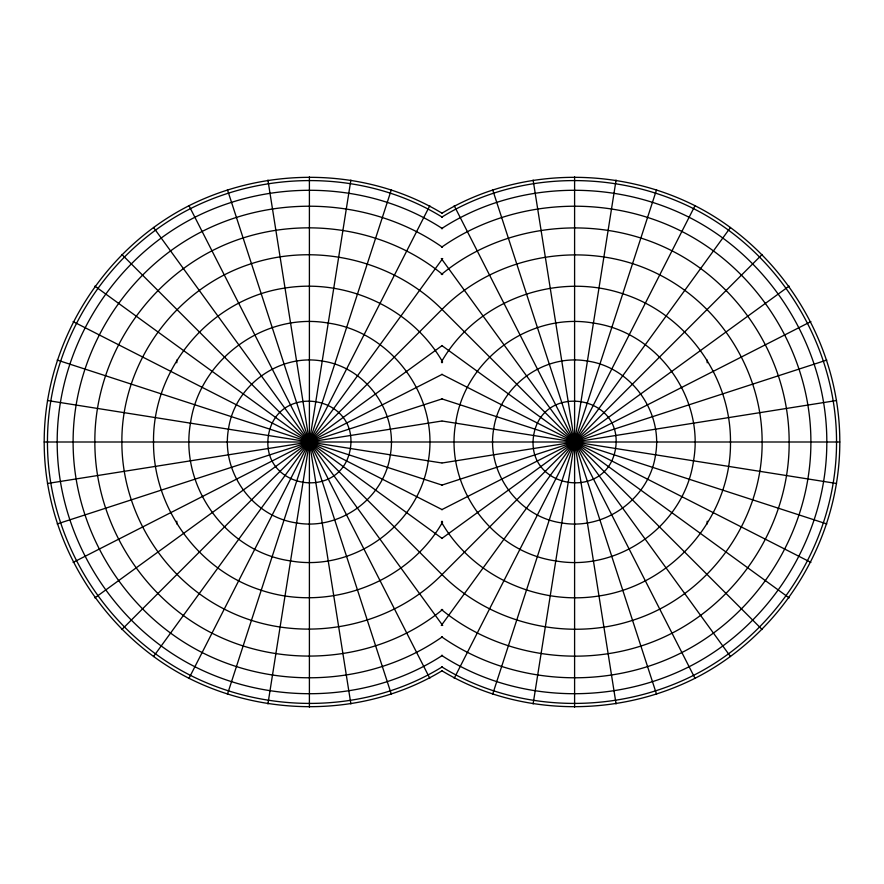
<?xml version="1.0" encoding="UTF-8"?>
<svg xmlns="http://www.w3.org/2000/svg" width="884" height="884" viewBox="0 0 884 884"><rect width="100%" height="100%" fill="white"/><g stroke="black" fill="none" stroke-linecap="round" stroke-linejoin="round"><path stroke-width="1.33" d="M442.387 670.58C366.639 716.637 267.775 717.963 188.999 678.293C101.77 634.027 44.034 539.815 44.2 442C44.034 344.185 101.77 249.973 188.999 205.707C267.775 166.037 366.639 167.363 442.387 213.42M441.613 670.58C517.361 716.637 616.225 717.963 695.001 678.293C782.229 634.027 839.966 539.815 839.8 442C839.966 344.185 782.229 249.973 695.001 205.707C616.225 166.037 517.361 167.363 441.613 213.42M267.918 703.94L350.882 180.06M533.118 703.94L616.082 180.06M227.453 694.216L391.347 189.784M492.653 694.216L656.547 189.784M188.999 678.293L429.801 205.707M454.199 678.293L695.001 205.707M441.392 361.965C476.222 300.438 556.058 271.399 622.767 293.753C685.608 313.687 730.935 376.076 730.482 442C731.422 516.521 672.735 585.23 598.987 595.96C537.914 605.794 472.2 576.048 441.392 522.035M442.608 522.035C407.778 583.562 327.942 612.601 261.233 590.247C198.392 570.313 153.065 507.924 153.518 442C152.578 367.479 211.265 298.77 285.013 288.04C346.086 278.206 411.8 307.952 442.608 361.965M153.518 656.547L442.696 258.526M441.304 625.474L730.482 227.453M121.87 629.53L442 309.4C497.692 252.935 589.319 238.426 659.729 274.913C721.421 306.218 762.24 372.827 762.13 442C762.671 521.306 708.15 596.357 632.546 620.347C566.799 641.828 490.83 623.596 442 574.6L121.87 254.47M762.13 254.47L442 574.6C386.308 631.066 294.681 645.574 224.271 609.087C162.579 577.782 121.76 511.173 121.87 442C121.329 362.694 175.85 287.643 251.454 263.653C317.201 242.172 393.17 260.404 442 309.4L762.13 629.53M441.326 274.548C504.775 222.061 598.976 213.508 672.006 250.835C742.571 286.648 789.279 362.86 789.147 442C789.777 532.743 727.388 618.601 640.9 646.049C573.705 667.53 496.012 654.503 441.326 609.452M442.674 609.452C379.225 661.939 285.024 670.492 211.994 633.165C141.429 597.352 94.721 521.14 94.853 442C94.223 351.257 156.612 265.399 243.1 237.951C310.295 216.47 387.988 229.497 442.674 274.548M94.853 597.882L442.188 345.522M441.812 538.478L789.147 286.118M441.668 217.21C516.654 170.778 615.176 169.153 693.52 208.613C779.677 252.327 836.695 345.39 836.54 442C836.695 538.61 779.677 631.673 693.52 675.387C615.176 714.847 516.654 713.222 441.668 666.79M441.481 228.68C514.311 181.098 611.883 178.281 689.1 217.265C772.064 259.366 826.971 348.97 826.816 442C826.971 535.03 772.064 624.634 689.1 666.735C611.883 705.719 514.311 702.902 441.481 655.32M441.569 247.244C511.007 198.502 606.49 193.132 681.873 231.464C759.599 270.902 811.037 354.838 810.893 442C811.037 529.162 759.599 613.098 681.873 652.536C606.49 690.868 511.007 685.498 441.569 636.756M442.431 636.756C372.993 685.498 277.51 690.868 202.127 652.536C124.401 613.098 72.963 529.162 73.107 442C72.963 354.838 124.401 270.902 202.127 231.464C277.51 193.132 372.993 198.502 442.431 247.244M442.519 655.32C369.689 702.902 272.117 705.719 194.9 666.735C111.936 624.634 57.029 535.03 57.184 442C57.029 348.97 111.936 259.366 194.9 217.265C272.117 178.281 369.689 181.098 442.519 228.68M442.332 666.79C367.346 713.222 268.824 714.847 190.48 675.387C104.323 631.673 47.305 538.61 47.46 442C47.305 345.39 104.323 252.327 190.48 208.613C268.824 169.153 367.346 170.778 442.332 217.21M73.107 562.401L442.21 374.33M441.79 509.67L810.893 321.599M57.184 523.947L442.077 398.894M441.923 485.106L826.816 360.053M47.46 483.482L441.79 421.027M442.21 462.973L836.54 400.518M44.2 442L839.8 442M442.21 421.027L836.54 483.482M47.46 400.518L441.79 462.973M441.923 398.894L826.816 523.947M57.184 360.053L442.077 485.106M441.79 374.33L810.893 562.401M73.107 321.599L442.21 509.67M441.812 345.522L789.147 597.882M94.853 286.118L442.188 538.478M441.304 258.526L730.482 656.547M153.518 227.453L442.696 625.474M454.199 205.707L695.001 678.293M188.999 205.707L429.801 678.293M492.653 189.784L656.547 694.216M227.453 189.784L391.347 694.216M533.118 180.06L616.082 703.94M267.918 180.06L350.882 703.94M707.2 360.053L707.2 362.805M707.2 521.195L707.2 523.947M574.6 176.8L574.6 707.2M442 360.053L442 362.805M442 521.195L442 523.947M309.4 176.8L309.4 707.2M176.8 360.053L176.8 362.805M176.8 521.195L176.8 523.947M190.48 423.171C179.209 486.543 226.801 552.047 290.571 560.92C353.943 572.191 419.447 524.599 428.32 460.829C439.591 397.457 391.999 331.953 328.229 323.08C264.857 311.809 199.353 359.401 190.48 423.171M228.459 429.182C220.79 472.321 253.178 516.908 296.582 522.941C339.721 530.61 384.308 498.222 390.341 454.818C398.01 411.679 365.622 367.092 322.218 361.059C279.079 353.39 234.492 385.778 228.459 429.182M268.427 435.514C260.161 489.206 341.644 502.112 350.373 448.486C358.639 394.794 277.156 381.888 268.427 435.514M455.68 423.171C444.409 486.543 492.001 552.047 555.771 560.92C619.143 572.191 684.647 524.599 693.52 460.829C704.791 397.457 657.199 331.953 593.429 323.08C530.057 311.809 464.553 359.401 455.68 423.171M493.659 429.182C485.99 472.321 518.378 516.908 561.782 522.941C604.921 530.61 649.508 498.222 655.541 454.818C663.21 411.679 630.822 367.092 587.418 361.059C544.279 353.39 499.692 385.778 493.659 429.182M533.627 435.514C525.361 489.206 606.844 502.112 615.573 448.486C623.839 394.794 542.356 381.888 533.627 435.514"/></g></svg>
